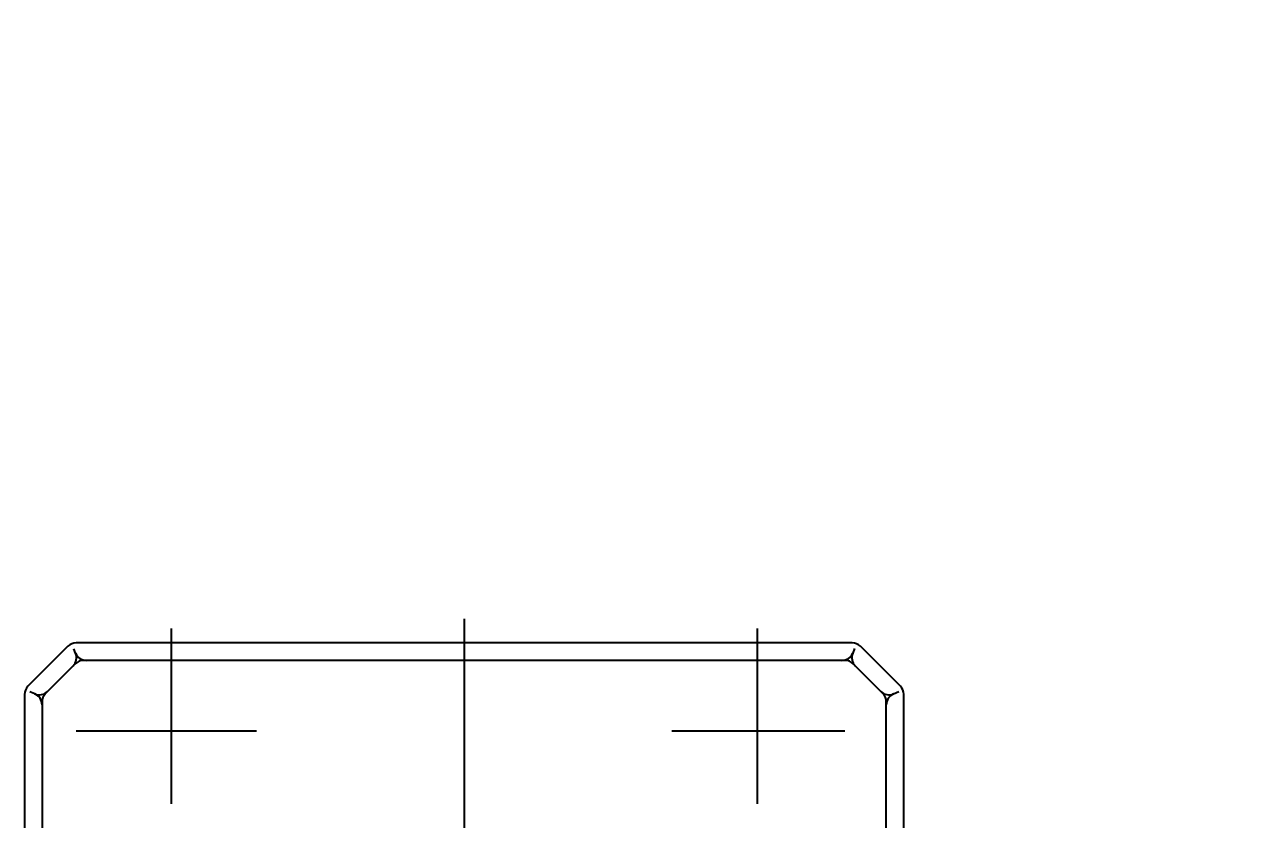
# Model space of a CAD drawing. Extents: x 226317 to 226469, y 8188101 to 8188260.
# Drawn here: x 226391.6142 to 226391.8228, y 8188239.7809 to 8188239.9166 of the extents above; entities that cross this region are included whole.
import ezdxf

# ---------------------------------------------------------------- set-up
doc = ezdxf.new("R2010")
doc.units = 0
doc.header["$LTSCALE"] = 15
doc.header["$PDMODE"] = 3
doc.layers.get('0').update_dxf_attribs({"color": 250})
doc.layers.get('DEFPOINTS').update_dxf_attribs({"color": 250})
doc.layers.add('A-SANITARIOS', color=250, linetype='Continuous')
doc.layers.add('DIM', color=7, linetype='Continuous')
doc.styles.add('ROMANS', font='romans.shx', dxfattribs={"width": 0.8})
doc.dimstyles.new('COTA-75-I', dxfattribs={"dimtxt": 0.11, "dimasz": 0.075, "dimexe": 0.05, "dimexo": 0.15, "dimgap": 0.03, "dimtad": 1, "dimzin": 4, "dimdsep": 46, "dimtxsty": 'ROMANS', "dimblk": 'ARCHTICK', "dimcen": 0.09, "dimclrd": 7, "dimclre": 7, "dimclrt": 2, "dimadec": 0, "dimazin": 0, "dimtfac": 1.199999999999999, "dimtix": 1, "dimtmove": 2, "dimatfit": 3, "dimfxl": 0.05, "dimtolj": 1, "dimtzin": 4, "dimarcsym": 0})

# ---------------------------------------------------------------- blocks, each defined once
blk = doc.blocks.new('BOMBAS-28.02.2025')
at = {"layer": 'A-SANITARIOS'}
for p, q in [((2.172102834156249, -3.094413890503347, -9.617525271273668e-07), (2.172102834156249, -3.311717967502773, -9.617525271273668e-07)), ((2.172102834156249, -3.094413890503347, -9.617525271273668e-07), (2.172102834156249, -3.311717967502773, -9.617525271273668e-07)), ((2.122102833411191, -3.096062785945833, -9.617525271273668e-07), (2.122102833411191, -3.125987513922155, -9.617525271273668e-07)), ((2.122102833411191, -3.096062785945833, -9.617525271273668e-07), (2.122102833411191, -3.125987513922155, -9.617525271273668e-07)), ((2.222102833038662, -3.125987499020994, -9.617525271273668e-07), (2.222102833038662, -3.096062769182026, -9.617525271273668e-07)), ((2.222102833038662, -3.125987499020994, -9.617525271273668e-07), (2.222102833038662, -3.096062769182026, -9.617525271273668e-07)), ((2.104518218955491, -3.099100434221327, -9.617525271273668e-07), (2.097689614689443, -3.105928865261376, -9.617525271273668e-07)), ((2.104518218955491, -3.099100434221327, -9.617525271273668e-07), (2.097689614689443, -3.105928865261376, -9.617525271273668e-07)), ((2.105833618959878, -3.100280023179948, -9.617525271273668e-07), (2.105515250063036, -3.099511443637311, -9.617525271273668e-07)), ((2.105833618959878, -3.100280023179948, -9.617525271273668e-07), (2.105515250063036, -3.099511443637311, -9.617525271273668e-07)), ((2.238274223229382, -3.098514278419316, -9.617525271273668e-07), (2.105931690952275, -3.098514278419316, -9.617525271273668e-07)), ((2.238274223229382, -3.098514278419316, -9.617525271273668e-07), (2.105931690952275, -3.098514278419316, -9.617525271273668e-07)), ((2.238688702753279, -3.099510353989899, -9.617525271273668e-07), (2.238370333856437, -3.100278935395181, -9.617525271273668e-07)), ((2.238688702753279, -3.099510353989899, -9.617525271273668e-07), (2.238370333856437, -3.100278935395181, -9.617525271273668e-07)), ((2.246516409388278, -3.10592997726053, -9.617525271273668e-07), (2.239687806984875, -3.099101546220481, -9.617525271273668e-07)), ((2.246516409388278, -3.10592997726053, -9.617525271273668e-07), (2.239687806984875, -3.099101546220481, -9.617525271273668e-07)), ((2.237031542754266, -3.101514277048409, -9.617525271273668e-07), (2.107174853852484, -3.101514277048409, -9.617525271273668e-07)), ((2.237031542754266, -3.101514277048409, -9.617525271273668e-07), (2.107174853852484, -3.101514277048409, -9.617525271273668e-07)), ((2.105760970211122, -3.102100304327905, -9.617525271273668e-07), (2.100690138584469, -3.107171001844108, -9.617525271273668e-07)), ((2.105760970211122, -3.102100304327905, -9.617525271273668e-07), (2.100690138584469, -3.107171001844108, -9.617525271273668e-07)), ((2.243516056856606, -3.107172285206616, -9.617525271273668e-07), (2.238444882503245, -3.102101241238415, -9.617525271273668e-07)), ((2.243516056856606, -3.107172285206616, -9.617525271273668e-07), (2.238444882503245, -3.102101241238415, -9.617525271273668e-07)), ((2.097104298940394, -3.107311517931521, -9.617525271273668e-07), (2.097104298940394, -3.157479166053236, -9.617525271273668e-07)), ((2.097104298940394, -3.107311517931521, -9.617525271273668e-07), (2.097104298940394, -3.157479166053236, -9.617525271273668e-07)), ((2.09886921296129, -3.107245563529432, -9.617525271273668e-07), (2.097993386036251, -3.106882776133716, -9.617525271273668e-07)), ((2.09886921296129, -3.107245563529432, -9.617525271273668e-07), (2.097993386036251, -3.106882776133716, -9.617525271273668e-07)), ((2.246212027093861, -3.106883165426552, -9.617525271273668e-07), (2.245336190855596, -3.107245952822268, -9.617525271273668e-07)), ((2.246212027093861, -3.106883165426552, -9.617525271273668e-07), (2.245336190855596, -3.107245952822268, -9.617525271273668e-07)), ((2.247102833411191, -3.157481578178704, -9.617525271273668e-07), (2.247102833411191, -3.107298579998314, -9.617525271273668e-07)), ((2.247102833411191, -3.157481578178704, -9.617525271273668e-07), (2.247102833411191, -3.107298579998314, -9.617525271273668e-07)), ((2.100104299432132, -3.108585155569017, -9.617525271273668e-07), (2.100104299432132, -3.139186107553542, -9.617525271273668e-07)), ((2.100104299432132, -3.108585155569017, -9.617525271273668e-07), (2.100104299432132, -3.139186107553542, -9.617525271273668e-07)), ((2.244102832919452, -3.139023722149432, -9.617525271273668e-07), (2.244102832919452, -3.108585353009403, -9.617525271273668e-07)), ((2.244102832919452, -3.139023722149432, -9.617525271273668e-07), (2.244102832919452, -3.108585353009403, -9.617525271273668e-07)), ((2.105931202939246, -3.113514262251556, -9.617525271273668e-07), (2.13668803969631, -3.113514262251556, -9.617525271273668e-07)), ((2.105931202939246, -3.113514262251556, -9.617525271273668e-07), (2.13668803969631, -3.113514262251556, -9.617525271273668e-07)), ((2.207518362498377, -3.113514170981944, -9.617525271273668e-07), (2.23703496257076, -3.113514170981944, -9.617525271273668e-07)), ((2.207518362498377, -3.113514170981944, -9.617525271273668e-07), (2.23703496257076, -3.113514170981944, -9.617525271273668e-07))]:
    blk.add_line(p, q, dxfattribs=at)
for centre, start, end in [((2.105932910984848, -3.10051420237869, -9.617525271273668e-07), 90.00001792924657, 134.9951939729761), ((2.105932910984848, -3.10051420237869, -9.617525271273668e-07), 90.00001792924657, 134.9951939729761), ((2.238275443261955, -3.100514185614884, -9.617525271273668e-07), 45.00480814000584, 90.00001792924657), ((2.238275443261955, -3.100514185614884, -9.617525271273668e-07), 45.00480814000584, 90.00001792924657), ((2.103987109905574, -3.1010447954759, -9.617525271273668e-07), 315.0002909111602, 22.50004495369147), ((2.103987109905574, -3.1010447954759, -9.617525271273668e-07), 315.0002909111602, 22.50004495369147), ((2.107175341865513, -3.103514201007783, -9.617525271273668e-07), 90.00034599177013, 134.9994798267584), ((2.107175341865513, -3.103514201007783, -9.617525271273668e-07), 90.00034599177013, 134.9994798267584), ((2.107682666799519, -3.099514217115939, -9.617525271273668e-07), 202.5008629737526, 270.0006379823571), ((2.107682666799519, -3.099514217115939, -9.617525271273668e-07), 202.5008629737526, 270.0006379823571), ((2.236524223408196, -3.099514202214777, -9.617525271273668e-07), 269.9993259457063, 337.4991348888602), ((2.236524223408196, -3.099514202214777, -9.617525271273668e-07), 269.9993259457063, 337.4991348888602), ((2.2370322784991, -3.103514201007783, -9.617525271273668e-07), 45.00295002468877, 90.00307785399751), ((2.2370322784991, -3.103514201007783, -9.617525271273668e-07), 45.00295002468877, 90.00307785399751), ((2.240219776576851, -3.101044780574739, -9.617525271273668e-07), 157.4999840405556, 224.9997622140645), ((2.240219776576851, -3.101044780574739, -9.617525271273668e-07), 157.4999840405556, 224.9997622140645), ((2.09910429926822, -3.107342693023384, -9.617525271273668e-07), 134.9992368314734, 180), ((2.09910429926822, -3.107342693023384, -9.617525271273668e-07), 134.9992368314734, 180), ((2.245104053115938, -3.107342676259577, -9.617525271273668e-07), 1.266134958143205, 45.000764979654), ((2.245104053115938, -3.107342676259577, -9.617525271273668e-07), 1.266134958143205, 45.000764979654), ((2.099634327983949, -3.105397609062493, -9.617525271273668e-07), 247.504616950926, 315.0027317920902), ((2.099634327983949, -3.105397609062493, -9.617525271273668e-07), 247.504616950926, 315.0027317920902), ((2.098103567084763, -3.109093089587986, -9.617525271273668e-07), 359.9997630778132, 67.49312384201833), ((2.098103567084763, -3.109093089587986, -9.617525271273668e-07), 359.9997630778132, 67.49312384201833), ((2.102104541903827, -3.108585109002888, -9.617525271273668e-07), 134.9995269160709, 180), ((2.102104541903827, -3.108585109002888, -9.617525271273668e-07), 134.9995269160709, 180), ((2.244572560361121, -3.105397594161332, -9.617525271273668e-07), 224.9972561337271, 292.495346971448), ((2.244572560361121, -3.105397594161332, -9.617525271273668e-07), 224.9972561337271, 292.495346971448), ((2.242103322467301, -3.10858526173979, -9.617525271273668e-07), 359.9997630778132, 45.00551801587568), ((2.242103322467301, -3.10858526173979, -9.617525271273668e-07), 359.9997630778132, 45.00551801587568), ((2.246103323122952, -3.109093074686825, -9.617525271273668e-07), 112.5069119760048, 180), ((2.246103323122952, -3.109093074686825, -9.617525271273668e-07), 112.5069119760048, 180)]:
    blk.add_arc(centre, 0.002, start, end, dxfattribs=at)
blk = doc.blocks.new('_ArchTick')
at = {"color": 0, "linetype": 'ByBlock', "const_width": 0.15}
blk.add_lwpolyline([(-0.5, -0.5), (0.5, 0.5)], dxfattribs=at)
blk = doc.blocks.new('*D152')
at = {"layer": 'DEFPOINTS', "color": 0}
for p in [(226391.8598019666, 8188241.716670466), (226393.2945604271, 8188238.1125435), (226393.2945604271, 8188237.326656394)]:
    blk.add_point(p, dxfattribs=at)
at = {"layer": 'DIM', "color": 7, "lineweight": -2}
for p, q in [((226391.8598019666, 8188241.566670465), (226391.8598019666, 8188237.276656394)), ((226393.2945604271, 8188237.9625435), (226393.2945604271, 8188237.276656394)), ((226391.8598019666, 8188237.326656394), (226393.2945604271, 8188237.326656394))]:
    blk.add_line(p, q, dxfattribs=at)
at = {"layer": 'DIM', "color": 7, "lineweight": -2, "xscale": 0.075, "yscale": 0.075, "zscale": 0.075, "rotation": 180}
blk.add_blockref('_ArchTick', (226391.8598019666, 8188237.326656394), dxfattribs=at)
at = {"layer": 'DIM', "color": 7, "lineweight": -2, "xscale": 0.075, "yscale": 0.075, "zscale": 0.075}
blk.add_blockref('_ArchTick', (226393.2945604271, 8188237.326656394), dxfattribs=at)
at = {"layer": 'DIM', "color": 2, "insert": (226392.5771811969, 8188237.411656394), "char_height": 0.11, "attachment_point": 5, "style": 'ROMANS'}
blk.add_mtext('\\A1;1.43', dxfattribs=at)

msp = doc.modelspace()

# ---------------------------------------------------------------- block references
msp.add_blockref('BOMBAS-28.02.2025', (226389.5170881864, 8188242.909606731))

# ---------------------------------------------------------------- dimensions: what is measured, and where the dimension line sits
at = {"layer": 'DIM'}
dim = msp.add_linear_dim(base=(226393.2945604271, 8188237.326656394), p1=(226391.8598019666, 8188241.716670466), p2=(226393.2945604271, 8188238.1125435), dimstyle='COTA-75-I', dxfattribs=at)
dim.commit()
dim.dimension.update_dxf_attribs({"geometry": '*D152', "text_midpoint": (226392.5771811969, 8188237.411656394)})

doc.saveas('drawing.dxf')
